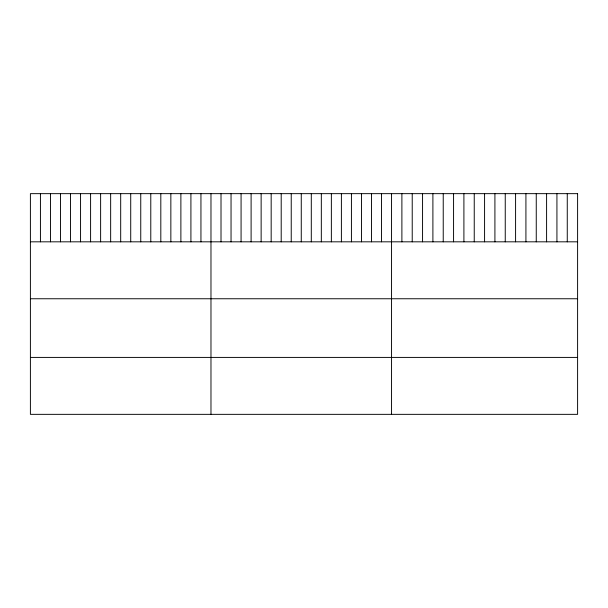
<?xml version="1.0" encoding="UTF-8"?>
<svg xmlns="http://www.w3.org/2000/svg" width="608" height="608" viewBox="0 0 608 608"><rect width="100%" height="100%" fill="white"/><g stroke="black" fill="none" stroke-linecap="round" stroke-linejoin="round"><path stroke-width="0.91" d="M30.4 241.824L577.6 241.824M30.4 298.756L577.6 298.756M30.4 357.413L577.6 357.413M567.264 193.656L567.264 241.824M556.928 193.656L556.928 241.824M546.592 193.656L546.592 241.824M536.256 193.656L536.256 241.824M525.92 193.656L525.92 241.824M515.584 193.656L515.584 241.824M505.248 193.656L505.248 241.824M494.912 193.656L494.912 241.824M484.576 193.656L484.576 241.824M474.24 193.656L474.24 241.824M463.904 193.656L463.904 241.824M453.568 193.656L453.568 241.824M443.232 193.656L443.232 241.824M432.896 193.656L432.896 241.824M422.56 193.656L422.56 241.824M412.224 193.656L412.224 241.824M401.888 193.656L401.888 241.824M391.552 193.656L391.552 414.344M381.52 193.656L381.52 241.824M371.488 193.656L371.488 241.824M361.456 193.656L361.456 241.824M351.424 193.656L351.424 241.824M341.392 193.656L341.392 241.824M331.36 193.656L331.36 241.824M321.328 193.656L321.328 241.824M311.296 193.656L311.296 241.824M301.264 193.656L301.264 241.824M291.232 193.656L291.232 241.824M281.2 193.656L281.2 241.824M271.168 193.656L271.168 241.824M261.136 193.656L261.136 241.824M251.104 193.656L251.104 241.824M241.072 193.656L241.072 241.824M231.04 193.656L231.04 241.824M221.008 193.656L221.008 241.824M210.976 193.656L210.976 414.344M200.944 193.656L200.944 241.824M190.912 193.656L190.912 241.824M180.88 193.656L180.88 241.824M170.848 193.656L170.848 241.824M160.816 193.656L160.816 241.824M150.784 193.656L150.784 241.824M140.752 193.656L140.752 241.824M130.72 193.656L130.72 241.824M120.688 193.656L120.688 241.824M110.656 193.656L110.656 241.824M100.624 193.656L100.624 241.824M90.592 193.656L90.592 241.824M80.56 193.656L80.56 241.824M70.528 193.656L70.528 241.824M60.496 193.656L60.496 241.824M50.464 193.656L50.464 241.824M40.432 193.656L40.432 241.824M577.6 193.656L30.4 193.656L30.4 414.344L577.6 414.344L577.6 193.656"/></g></svg>
